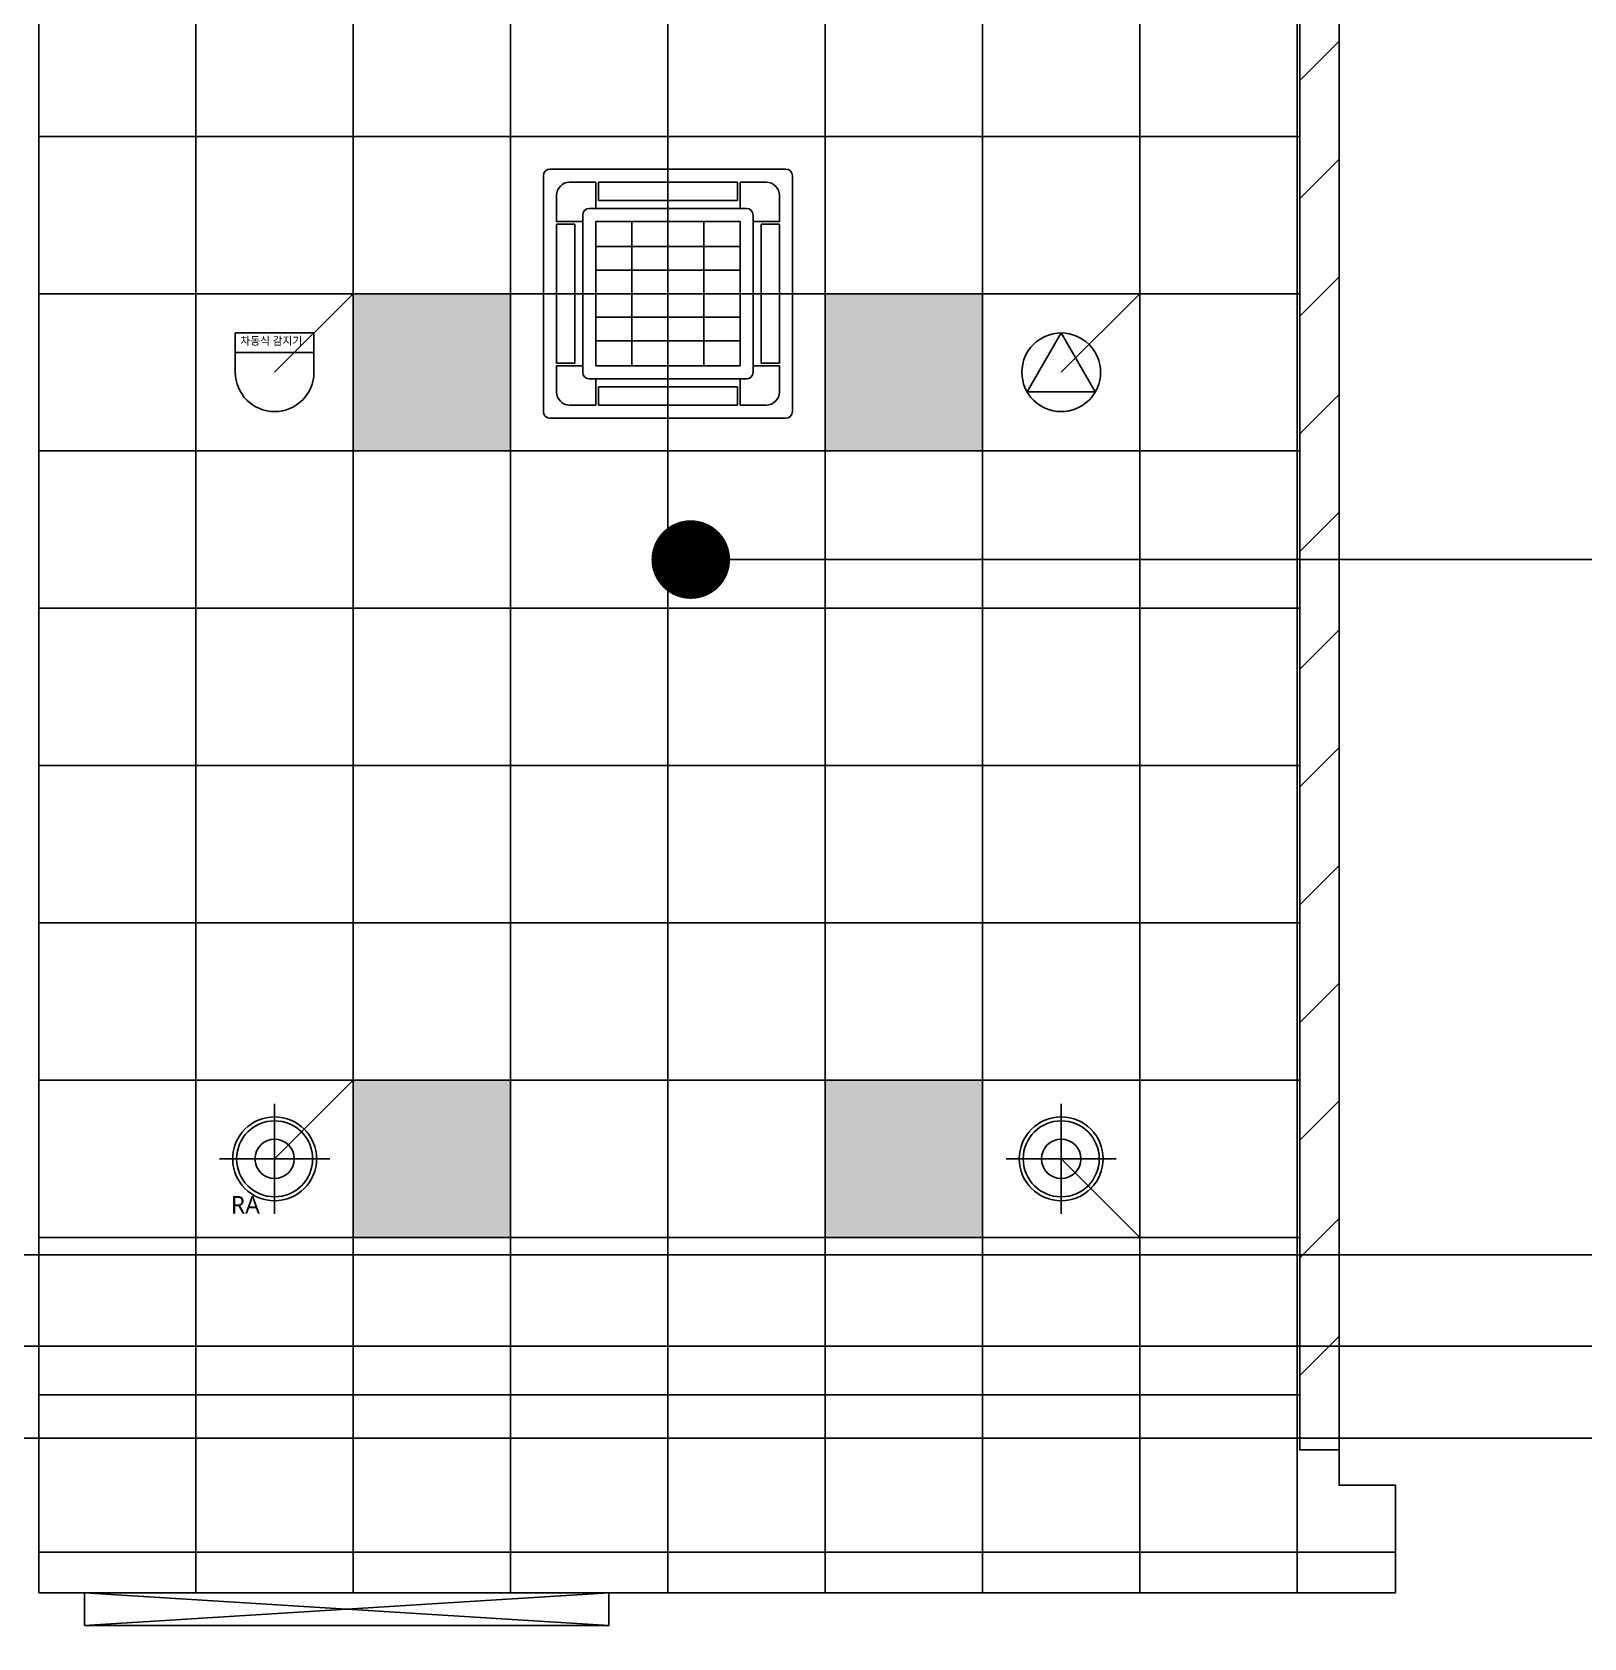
# Model space of a CAD drawing. Header units: millimetres. Extents: x 11242 to 497835, y 4200 to 105100.
# Drawn here: x 107800 to 113718, y 56153 to 62278 of the extents above; entities that cross this region are included whole.
import ezdxf
from ezdxf.xclip import XClip

# ---------------------------------------------------------------- set-up
doc = ezdxf.new("R2010")
doc.units = ezdxf.units.MM
doc.header["$LTSCALE"] = 200
doc.header["$XCLIPFRAME"] = 0
doc.linetypes.add('CONTINOUS', pattern=[0])
for name, color, linetype in [('# LIGHT - LED', 6, 'Continuous'), ('# 냉난방설비', 4, 'Continuous'), ('# 방송설비', 7, 'Continuous'), ('# 커텐박스', 1, 'CONTINOUS'), ('# 화재탐지설비', 7, 'Continuous'), ('# 환기(RA)', 2, 'Continuous'), ('# 환기(SA)', 3, 'Continuous'), ('CEIL-7', 7, 'Continuous'), ('CEIL-암면흡음텍스', 251, 'Continuous'), ('sol254', 254, 'Continuous'), ('SYM', 6, 'Continuous'), ('SYM-LEAD', 6, 'Continuous'), ('도어표현', 4, 'Continuous')]:
    doc.layers.add(name, color=color, linetype=linetype)
doc.layers.add('Defpoint', color=137, linetype='Continuous', plot=False)
doc.styles.add('$0$스타일1', font='malgun.ttf')
doc.styles.add('맑은고딕', font='malgun.ttf')
doc.dimstyles.new('DIM-QD 1', dxfattribs={"dimtxt": 3, "dimasz": 1.5, "dimexe": 1, "dimexo": 0, "dimgap": 1, "dimtad": 1, "dimdec": 3, "dimdsep": 46, "dimlunit": 6, "dimtxsty": '$0$스타일1', "dimblk1": 'ARCHTICK', "dimblk2": 'ARCHTICK', "dimsah": 1, "dimcen": 0, "dimclrd": 256, "dimclre": 256, "dimclrt": 3, "dimazin": 2, "dimtfac": 1, "dimtdec": 3, "dimtix": 1, "dimtmove": 2, "dimatfit": 3, "dimldrblk": 'ARCHTICK', "dimfxl": 1, "dimtolj": 1, "dimtzin": 0, "dimarcsym": 0})

# ---------------------------------------------------------------- blocks, each defined once
blk = doc.blocks.new('_ARCHTICK')
at = {"color": 0, "linetype": 'ByBlock', "const_width": 0.15}
blk.add_lwpolyline([(-0.5, -0.5), (0.5, 0.5)], dxfattribs=at)
blk = doc.blocks.new('zw$F231')
at = {"layer": 'sol254'}
blk.add_hatch(color=256, dxfattribs=at).paths.add_polyline_path([(-300, 300), (-300, -300), (300, -300), (300, 300)])
at = {"layer": '# LIGHT - LED'}
blk.add_lwpolyline([(-300, 300), (300, 300), (300, -300), (-300, -300)], close=True, dxfattribs=at)
blk = doc.blocks.new('조명설비')
at = {"layer": '# LIGHT - LED'}
for p in [(109325, -57820), (111125, -57820), (109325, -60820), (111125, -60820)]:
    blk.add_blockref('zw$F231', p, dxfattribs=at)
blk = doc.blocks.new('FF1')
at = {"layer": '# 화재탐지설비'}
blk.add_line((-1.5, 0.75), (1.5, 0.75), dxfattribs=at)
blk.add_lwpolyline([(-1.5, 0), (-1.5, 1.5), (1.5, 1.5), (1.5, 0)], dxfattribs=at)
blk.add_arc((0, 0), 1.5, 180, 0, dxfattribs=at)
at = {"layer": 'Defpoint'}
blk.add_line((3, 3), (0, 0), dxfattribs=at)
at = {"layer": 'Defpoint', "insert": (-1.307, 1.35), "char_height": 0.3, "attachment_point": 1, "style": '맑은고딕'}
blk.add_mtext_dynamic_manual_height_columns('차동식 감지기', width=2.67605, gutter_width=12.5, heights=[0], dxfattribs=at)
blk = doc.blocks.new('자동화재탐지설비')
at = {"layer": '# 화재탐지설비', "xscale": 100, "yscale": 100, "zscale": 100}
blk.add_blockref('FF1', (108558.3, -57986.7), dxfattribs=at)
blk = doc.blocks.new('A$C1A5F2745')
at = {"color": 0}
for p, q in [((0, 925), (0, 25)), ((925, 950), (25, 950)), ((950, 925), (950, 25)), ((200, 900), (100, 900)), ((200, 900), (200, 800)), ((740, 900), (210, 900)), ((210, 900), (210, 830)), ((740, 900), (740, 830)), ((750, 900), (750, 800)), ((850, 900), (750, 900)), ((50, 850), (50, 750)), ((775, 800), (175, 800)), ((740, 830), (210, 830)), ((900, 850), (900, 750)), ((150, 750), (50, 750)), ((50, 740), (50, 210)), ((120, 740), (50, 740)), ((120, 740), (120, 210)), ((150, 775), (150, 175)), ((750, 750), (200, 750)), ((200, 750), (200, 200)), ((337.5, 750), (337.5, 200)), ((475, 750), (475, 200)), ((612.5, 750), (612.5, 200)), ((750, 750), (750, 200)), ((800, 775), (800, 175)), ((900, 750), (800, 750)), ((830, 740), (830, 210)), ((900, 740), (830, 740)), ((900, 740), (900, 210)), ((200, 655), (750, 655)), ((200, 565), (750, 565)), ((200, 475), (750, 475)), ((200, 385), (750, 385)), ((200, 295), (750, 295)), ((120, 210), (50, 210)), ((150, 200), (50, 200)), ((50, 200), (50, 100)), ((750, 200), (200, 200)), ((900, 200), (800, 200)), ((900, 210), (830, 210)), ((900, 200), (900, 100)), ((775, 150), (175, 150)), ((200, 150), (200, 50)), ((750, 150), (750, 50)), ((740, 120), (210, 120)), ((210, 120), (210, 50)), ((740, 120), (740, 50)), ((200, 50), (100, 50)), ((740, 50), (210, 50)), ((850, 50), (750, 50)), ((925, 0), (25, 0))]:
    blk.add_line(p, q, dxfattribs=at)
for centre, radius, start, end in [((25, 925), 25, 90, 180), ((925, 925), 25, 0, 90), ((100, 850), 50, 90, 180), ((850, 850), 50, 0, 90), ((175, 775), 25, 90, 180), ((775, 775), 25, 0, 90), ((175, 175), 25, 180, 270), ((775, 175), 25, 270, 0), ((100, 100), 50, 180, 270), ((850, 100), 50, 270, 0), ((25, 25), 25, 180, 270), ((925, 25), 25, 270, 0)]:
    blk.add_arc(centre, radius, start, end, dxfattribs=at)
blk = doc.blocks.new('냉난방설비')
at = {"layer": '# 냉난방설비', "color": 8}
blk.add_blockref('A$C1A5F2745', (109750, -57995), dxfattribs=at)
blk = doc.blocks.new('SA')
at = {"color": 1}
for p, q in [((210, 420), (210, 0)), ((420, 210), (0, 210))]:
    blk.add_line(p, q, dxfattribs=at)
at = {"color": 0}
for radius in [160, 145, 75]:
    blk.add_circle((210, 210), radius, dxfattribs=at)
at = {"layer": 'Defpoint'}
blk.add_line((210, 210), (510, 510), dxfattribs=at)
blk = doc.blocks.new('RA')
at = {"color": 1}
for p, q in [((210, 420), (210, 0)), ((420, 210), (0, 210))]:
    blk.add_line(p, q, dxfattribs=at)
at = {"color": 0}
for radius in [160, 145, 75]:
    blk.add_circle((210, 210), radius, dxfattribs=at)
at = {"layer": 'Defpoint'}
blk.add_line((210, 210), (510, 510), dxfattribs=at)
at = {"layer": 'Defpoint', "insert": (153.5, 68.2), "char_height": 67.18, "attachment_point": 3, "style": '맑은고딕'}
blk.add_mtext_dynamic_manual_height_columns('RA', width=241.158, gutter_width=16.8, heights=[0], dxfattribs=at)
blk = doc.blocks.new('환기설비')
at = {"layer": '# 환기(RA)'}
blk.add_blockref('RA', (108515, -61030), dxfattribs=at)
at = {"layer": '# 환기(SA)', "xscale": -1, "rotation": 180}
blk.add_blockref('SA', (111515, -60610), dxfattribs=at)
blk = doc.blocks.new('TT22')
at = {"layer": '# 방송설비'}
blk.add_lwpolyline([(65, -37.5), (-65, -37.5), (0, 75), (65, -37.5)], close=True, dxfattribs=at)
blk.add_circle((0, 0), 75, dxfattribs=at)
at = {"layer": 'Defpoint'}
blk.add_line((-150, 150), (0, 0), dxfattribs=at)
blk = doc.blocks.new('A$Caf2ad70f')
at = {"layer": 'SYM', "xscale": -2, "yscale": 2, "zscale": 2}
blk.add_blockref('TT22', (111725, -57820), dxfattribs=at)
blk = doc.blocks.new('C-6x6_1f')
for p, q in [((-33547, -303023.4), (-33547, -292223.4)), ((-32947, -303023.4), (-32947, -292223.4)), ((-32347, -303023.4), (-32347, -292223.4)), ((-31747, -303023.4), (-31747, -292223.4)), ((-31147, -303023.4), (-31147, -292223.4)), ((-30547, -303023.4), (-30547, -292223.4)), ((-29947, -303023.4), (-29947, -292223.4)), ((-29347, -303023.4), (-29347, -292223.4)), ((-28747, -303023.4), (-28747, -292223.4)), ((-27547, -295823.4), (-34747, -295823.4)), ((-27547, -296423.4), (-34747, -296423.4)), ((-27547, -297023.4), (-34747, -297023.4)), ((-27547, -297623.4), (-34747, -297623.4)), ((-27547, -298223.4), (-34747, -298223.4)), ((-27547, -298823.4), (-34747, -298823.4)), ((-27547, -299423.4), (-34747, -299423.4)), ((-27547, -300023.4), (-34747, -300023.4)), ((-27547, -300623.4), (-34747, -300623.4)), ((-27547, -301223.4), (-34747, -301223.4))]:
    blk.add_line(p, q)

msp = doc.modelspace()

# ---------------------------------------------------------------- linework, layer by layer
at = {"layer": '도어표현'}
for p, q in [((108000, 56325), (110000, 56200)), ((110000, 56325), (108000, 56200))]:
    msp.add_line(p, q, dxfattribs=at)
msp.add_lwpolyline([(108000, 56200), (110000, 56200), (110000, 56325), (108000, 56325)], close=True, dxfattribs=at)

# ---------------------------------------------------------------- next in the draw order: block references
msp.add_blockref('조명설비', (0, 118800))

# ---------------------------------------------------------------- next in the draw order: hatches: boundary and pattern name
at = {"layer": '# 커텐박스'}
h = msp.add_hatch(dxfattribs=at)
h.set_pattern_fill('ANSI31', color=9, scale=100)
h.set_pattern_definition([(45, (-168315, 7445), (-224.5064, 224.5064), [])])
h.paths.add_polyline_path([(112785, 64125), (112635, 64125), (112635, 63622.5), (112635, 63070), (112635, 56870), (112785, 56870)])

# ---------------------------------------------------------------- next in the draw order: linework, layer by layer
msp.add_lwpolyline([(112635, 63070), (112635, 63070), (112635, 63622.5), (112635, 63622.5), (112635, 64125), (112785, 64125), (112785, 56870), (112635, 56870)], close=True, dxfattribs=at)
at = {"layer": 'CEIL-7'}
msp.add_lwpolyline([(112635, 64125), (112635, 56870), (112785, 56870), (112785, 56735), (113000, 56735), (112999.5, 56325), (107825, 56325), (107825, 64880), (112785, 64880), (112785, 64675), (112225, 64675), (112225, 64125)], close=True, dxfattribs=at)

# ---------------------------------------------------------------- next in the draw order: block references
for name, p in [('자동화재탐지설비', (166.7, 118966.7)), ('환기설비', (0, 118800)), ('A$Caf2ad70f', (0, 118800)), ('냉난방설비', (0, 118800))]:
    msp.add_blockref(name, p)
at = {"layer": 'CEIL-암면흡음텍스'}
ref = msp.add_blockref('C-6x6_1f', (141372, 357703.4), dxfattribs=at)
XClip(ref).set_block_clipping_path([(-28736.9791238231, -293578.4499312702), (-28736.9791238231, -300968.4499312709), (-28371.9791048045, -300968.4499304558), (-28372.4860482094, -301378.4499304554), (-33546.9791048046, -301378.4499304552), (-33546.9791048045, -292823.4499304557), (-28586.9791474469, -292823.4499301296), (-28586.9791474469, -293028.4499301291), (-29146.9791048045, -293028.4499304551), (-29146.9791048045, -293578.4499304551)])

# ---------------------------------------------------------------- next in the draw order: leaders
at = {"layer": 'SYM-LEAD'}
for points in [[(110312.2, 60265.8), (126122, 60265.8), (131001.6, 60265.8)], [(101304.3, 57614), (113622, 57614), (125001.6, 57614)], [(103874.5, 57265.8), (126122, 57265.8), (131001.6, 57265.8)], [(106433.9, 56914), (113622, 56914), (125001.6, 56914)]]:
    msp.add_leader(points, dimstyle='DIM-QD 1', override={"dimscale": 200, "dimasz": 1.5, "dimtad": 0, "dimclrd": 6, "dimldrblk": 'DOT'}, dxfattribs=at)

doc.saveas('drawing.dxf')
